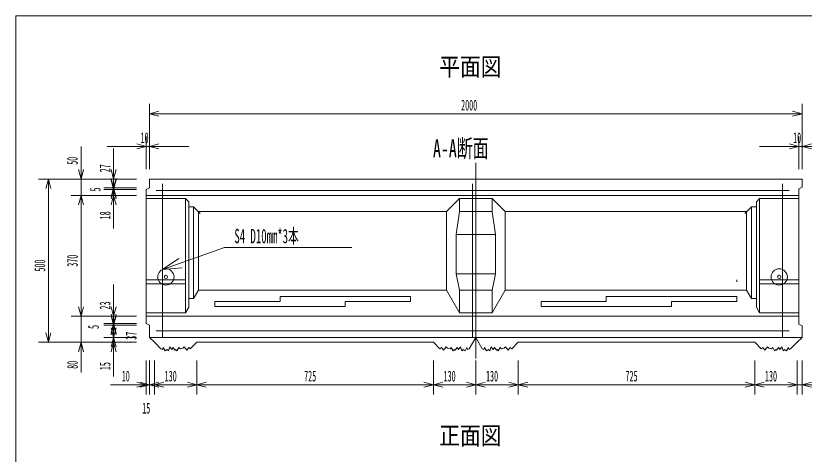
# Model space of a CAD drawing. Units: millimetres, scale not verified. Extents: x 842 to 4798, y 625 to 3475.
# Drawn here: x 842 to 3259, y 2132 to 3475 of the extents above; entities that cross this region are included whole.
import ezdxf
from ezdxf.enums import TextEntityAlignment as Align

# ---------------------------------------------------------------- set-up
doc = ezdxf.new("R2010")
doc.units = ezdxf.units.MM
doc.header["$LTSCALE"] = 20
doc.linetypes.add('USER1', pattern=[8, 6, -2])
doc.linetypes.add('USER2', pattern=[50.5, 30, -9, 2.5, -9])
for name, color, linetype, lineweight in [('1', 7, 'Continuous', 18), ('10', 3, 'Continuous', 18), ('17', 7, 'Continuous', 18)]:
    doc.layers.add(name, color=color, linetype=linetype, lineweight=lineweight)
doc.styles.add('ＭＳ ゴシック', font='')
doc.styles.get('ＭＳ ゴシック').set_extended_font_data('MS Gothic')

msp = doc.modelspace()

# ---------------------------------------------------------------- linework, layer by layer
at = {"layer": '1'}
for p, q in [((842.5, 625), (842.5, 3475)), ((842.5, 3475), (4797.5, 3475)), ((1252.5, 3205), (1252.5, 3005)), ((3252.5, 3205), (3252.5, 3005)), ((1252.5, 3175), (1281.48, 3182.76)), ((1252.5, 3175), (3252.5, 3175)), ((1252.5, 3175), (1281.48, 3167.24)), ((3252.5, 3175), (3223.52, 3182.76)), ((3252.5, 3175), (3223.52, 3167.24)), ((1242.5, 3105), (1242.5, 3005)), ((1252.5, 3105), (1252.5, 3005)), ((3242.5, 3105), (3242.5, 3005)), ((3252.5, 3105), (3252.5, 3005)), ((1042.5, 3074.78), (1042.5, 2805)), ((1122.5, 3075), (1372.5, 3075)), ((1242.5, 3075), (1213.52, 3082.76)), ((1242.5, 3075), (1213.52, 3067.24)), ((1252.5, 3075), (1281.48, 3082.76)), ((1252.5, 3075), (1281.48, 3067.24)), ((3122.5, 3075), (3372.5, 3075)), ((3242.5, 3075), (3213.52, 3082.76)), ((3242.5, 3075), (3213.52, 3067.24)), ((3252.5, 3075), (3281.48, 3082.76)), ((3252.5, 3075), (3281.48, 3067.24)), ((1142.5, 3068), (1142.5, 2823)), ((1142.5, 3063), (1142.5, 2840.12)), ((1142.5, 3051.71), (1142.5, 2828)), ((1042.5, 2975), (1034.74, 3003.98)), ((1042.5, 2975), (1050.26, 3003.98)), ((1142.5, 2975), (1134.74, 3003.98)), ((1142.5, 2975), (1150.26, 3003.98)), ((912.5, 2975), (1212.5, 2975)), ((942.5, 2975), (934.74, 2946.02)), ((942.5, 2975), (942.5, 2475)), ((942.5, 2975), (950.26, 2946.02)), ((1012.5, 2975), (1212.5, 2975)), ((1112.5, 2975), (1212.5, 2975)), ((1142.5, 2948), (1134.74, 2976.98)), ((1142.5, 2948), (1150.26, 2976.98)), ((1252.5, 2975), (1252.5, 2948)), ((1252.5, 2975), (3252.5, 2975)), ((3252.5, 2975), (3252.5, 2950)), ((1142.5, 2943), (1134.74, 2971.98)), ((1142.5, 2943), (1150.26, 2971.98)), ((3252.5, 2950), (3242.5, 2945)), ((1012.5, 2925), (1212.5, 2925)), ((1012.5, 2925), (1212.5, 2925)), ((1042.5, 2925), (1034.74, 2896.02)), ((1042.5, 2925), (1034.74, 2896.02)), ((1042.5, 2925), (1050.26, 2896.02)), ((1042.5, 2555), (1042.5, 2925)), ((1042.5, 2925), (1050.26, 2896.02)), ((1112.5, 2948), (1212.5, 2948)), ((1112.5, 2948), (1212.5, 2948)), ((1112.5, 2943), (1212.5, 2943)), ((1112.5, 2943), (1212.5, 2943)), ((1112.5, 2925), (1212.5, 2925)), ((1142.5, 2948), (1134.74, 2919.02)), ((1142.5, 2943), (1134.74, 2914.02)), ((1142.5, 2925), (1134.74, 2896.02)), ((1142.5, 2948), (1150.26, 2919.02)), ((1142.5, 2943), (1150.26, 2914.02)), ((1142.5, 2925), (1150.26, 2896.02)), ((1252.5, 2948), (1242.5, 2943)), ((1242.5, 2943), (1242.5, 2925)), ((1242.5, 2925), (1242.5, 2555)), ((3242.5, 2925), (1242.5, 2925)), ((3242.5, 2945), (3242.5, 2925)), ((3242.5, 2925), (3242.5, 2555)), ((1362.5, 2915), (1242.5, 2915)), ((1362.5, 2565), (1362.5, 2915)), ((1362.5, 2915), (1372.5, 2905)), ((1372.5, 2905), (1372.5, 2582.5)), ((2202.5, 2915), (2162.5, 2875)), ((2202.5, 2915), (2302.5, 2915)), ((2202.5, 2915), (2202.5, 2875)), ((2302.5, 2915), (2302.5, 2875)), ((2302.5, 2915), (2342.5, 2875)), ((3122.5, 2915), (3112.5, 2905)), ((3112.5, 2905), (3112.5, 2582.5)), ((3122.5, 2915), (3242.5, 2915)), ((3122.5, 2915), (3122.5, 2565)), ((3122.5, 2565), (3122.5, 2915)), ((1387.5, 2890), (1372.5, 2890)), ((1387.5, 2608.75), (1387.5, 2890)), ((1387.5, 2890), (1408.17, 2869.33)), ((3097.5, 2890), (3076.83, 2869.33)), ((3097.5, 2608.75), (3097.5, 2890)), ((3097.5, 2890), (3112.5, 2890)), ((1402.5, 2875), (2162.5, 2875)), ((1402.5, 2875), (1402.5, 2635)), ((2162.5, 2875), (2162.5, 2635)), ((2202.5, 2875), (2192.5, 2805)), ((2202.5, 2875), (2302.5, 2875)), ((2312.5, 2805), (2302.5, 2875)), ((2342.5, 2635), (2342.5, 2875)), ((2342.5, 2875), (3082.5, 2875)), ((3082.5, 2875), (3082.5, 2635)), ((2192.5, 2805), (2312.5, 2805)), ((2192.5, 2805), (2192.5, 2685)), ((2312.5, 2685), (2312.5, 2805)), ((2192.5, 2685), (2202.5, 2635)), ((2192.5, 2685), (2312.5, 2685)), ((2302.5, 2635), (2312.5, 2685)), ((1042.5, 2675), (1042.5, 2382.37)), ((3052.5, 2666.5), (3052.5, 2660)), ((3052.5, 2666.5), (3052.5, 2660)), ((1142.5, 2652), (1142.5, 2407)), ((1142.5, 2647), (1142.5, 2370)), ((1402.5, 2635), (1387.5, 2608.75)), ((2162.5, 2635), (1402.5, 2635)), ((2162.5, 2635), (2202.5, 2565)), ((2302.5, 2635), (2202.5, 2635)), ((2202.5, 2635), (2202.5, 2565)), ((2302.5, 2565), (2302.5, 2635)), ((2302.5, 2565), (2342.5, 2635)), ((3082.5, 2635), (2342.5, 2635)), ((3082.5, 2635), (3097.5, 2608.75)), ((1142.5, 2631.38), (1142.5, 2412)), ((1142.5, 2610), (1142.5, 2378.25)), ((2052.5, 2615), (1652.5, 2615)), ((1652.5, 2615), (1652.5, 2600)), ((2052.5, 2600), (2052.5, 2615)), ((3052.5, 2615), (2652.5, 2615)), ((2652.5, 2615), (2652.5, 2600)), ((3052.5, 2600), (3052.5, 2615)), ((1387.5, 2608.75), (1372.5, 2608.75)), ((1452.5, 2600), (1452.5, 2585)), ((1652.5, 2600), (1452.5, 2600)), ((1852.5, 2585), (1852.5, 2600)), ((1852.5, 2600), (2052.5, 2600)), ((2452.5, 2600), (2452.5, 2585)), ((2652.5, 2600), (2452.5, 2600)), ((2852.5, 2585), (2852.5, 2600)), ((2852.5, 2600), (3052.5, 2600)), ((3097.5, 2608.75), (3112.5, 2608.75)), ((1042.5, 2555), (1034.74, 2583.98)), ((1042.5, 2555), (1034.74, 2583.98)), ((1042.5, 2555), (1050.26, 2583.98)), ((1042.5, 2555), (1050.26, 2583.98)), ((1142.5, 2555), (1134.74, 2583.98)), ((1142.5, 2555), (1150.26, 2583.98)), ((1242.5, 2565), (1362.5, 2565)), ((1372.5, 2582.5), (1362.5, 2565)), ((1452.5, 2585), (1852.5, 2585)), ((2302.5, 2565), (2202.5, 2565)), ((2452.5, 2585), (2852.5, 2585)), ((3112.5, 2582.5), (3122.5, 2565)), ((3122.5, 2565), (3242.5, 2565)), ((1012.5, 2555), (1212.5, 2555)), ((1012.5, 2555), (1212.5, 2555)), ((1112.5, 2555), (1212.5, 2555)), ((1142.5, 2532), (1134.74, 2560.98)), ((1142.5, 2527), (1134.74, 2555.98)), ((1142.5, 2532), (1150.26, 2560.98)), ((1142.5, 2527), (1150.26, 2555.98)), ((1242.5, 2555), (1242.5, 2532)), ((3242.5, 2555), (1242.5, 2555)), ((3242.5, 2555), (3242.5, 2530)), ((1112.5, 2532), (1212.5, 2532)), ((1112.5, 2532), (1212.5, 2532)), ((1112.5, 2527), (1212.5, 2527)), ((1112.5, 2527), (1212.5, 2527)), ((1142.5, 2532), (1134.74, 2503.02)), ((1142.5, 2527), (1134.74, 2498.02)), ((1142.5, 2490), (1134.74, 2518.98)), ((1142.5, 2532), (1150.26, 2503.02)), ((1142.5, 2527), (1150.26, 2498.02)), ((1142.5, 2490), (1150.26, 2518.98)), ((1242.5, 2532), (1252.5, 2527)), ((1252.5, 2527), (1252.5, 2490)), ((3242.5, 2530), (3252.5, 2525)), ((3252.5, 2525), (3252.5, 2490)), ((942.5, 2475), (934.74, 2503.98)), ((942.5, 2475), (950.26, 2503.98)), ((1112.5, 2490), (1212.5, 2490)), ((1112.5, 2490), (1212.5, 2490)), ((1142.5, 2490), (1134.74, 2461.02)), ((1142.5, 2490), (1150.26, 2461.02)), ((1252.5, 2490), (3252.5, 2490)), ((1252.5, 2490), (1267.5, 2475)), ((2232.5, 2455), (2252.5, 2490)), ((2272.5, 2455), (2252.5, 2490)), ((3252.5, 2490), (3237.5, 2475)), ((912.5, 2475), (1212.5, 2475)), ((1012.5, 2475), (1212.5, 2475)), ((1042.5, 2475), (1034.74, 2446.02)), ((1042.5, 2475), (1050.26, 2446.02)), ((1112.5, 2475), (1212.5, 2475)), ((1142.5, 2475), (1134.74, 2446.02)), ((1142.5, 2475), (1150.26, 2446.02)), ((1267.5, 2475), (1287.5, 2455)), ((1397.5, 2475), (1377.5, 2455)), ((1397.5, 2475), (2122.5, 2475)), ((2122.5, 2475), (2142.5, 2455)), ((2382.5, 2475), (2362.5, 2455)), ((2382.5, 2475), (3107.5, 2475)), ((3107.5, 2475), (3127.5, 2455)), ((3237.5, 2475), (3217.5, 2455)), ((1292.5, 2453), (1287.5, 2455)), ((1294.5, 2459), (1292.5, 2453)), ((1300.5, 2449), (1294.5, 2459)), ((1306.5, 2453), (1300.5, 2449)), ((1310.5, 2449), (1306.5, 2453)), ((1314.5, 2461), (1310.5, 2449)), ((1320.5, 2453), (1314.5, 2461)), ((1324.5, 2459), (1320.5, 2453)), ((1330.5, 2451), (1324.5, 2459)), ((1332.5, 2453), (1330.5, 2451)), ((1336.5, 2449), (1332.5, 2453)), ((1342.5, 2459), (1336.5, 2449)), ((1346.5, 2455), (1342.5, 2459)), ((1354.5, 2457), (1346.5, 2455)), ((1358.5, 2461), (1354.5, 2457)), ((1366.5, 2451), (1358.5, 2461)), ((1372.5, 2459), (1366.5, 2451)), ((1377.5, 2455), (1372.5, 2459)), ((2142.5, 2455), (2147.5, 2459)), ((2147.5, 2459), (2153.5, 2451)), ((2153.5, 2451), (2161.5, 2461)), ((2161.5, 2461), (2165.5, 2457)), ((2165.5, 2457), (2173.5, 2455)), ((2173.5, 2455), (2177.5, 2459)), ((2177.5, 2459), (2183.5, 2449)), ((2183.5, 2449), (2187.5, 2453)), ((2187.5, 2453), (2189.5, 2451)), ((2189.5, 2451), (2195.5, 2459)), ((2195.5, 2459), (2199.5, 2453)), ((2199.5, 2453), (2205.5, 2461)), ((2205.5, 2461), (2209.5, 2449)), ((2209.5, 2449), (2213.5, 2453)), ((2213.5, 2453), (2219.5, 2449)), ((2219.5, 2449), (2225.5, 2459)), ((2225.5, 2459), (2227.5, 2453)), ((2227.5, 2453), (2232.5, 2455)), ((2277.5, 2453), (2272.5, 2455)), ((2279.5, 2459), (2277.5, 2453)), ((2285.5, 2449), (2279.5, 2459)), ((2291.5, 2453), (2285.5, 2449)), ((2295.5, 2449), (2291.5, 2453)), ((2299.5, 2461), (2295.5, 2449)), ((2305.5, 2453), (2299.5, 2461)), ((2309.5, 2459), (2305.5, 2453)), ((2315.5, 2451), (2309.5, 2459)), ((2317.5, 2453), (2315.5, 2451)), ((2321.5, 2449), (2317.5, 2453)), ((2327.5, 2459), (2321.5, 2449)), ((2331.5, 2455), (2327.5, 2459)), ((2339.5, 2457), (2331.5, 2455)), ((2343.5, 2461), (2339.5, 2457)), ((2351.5, 2451), (2343.5, 2461)), ((2357.5, 2459), (2351.5, 2451)), ((2362.5, 2455), (2357.5, 2459)), ((3127.5, 2455), (3132.5, 2459)), ((3132.5, 2459), (3138.5, 2451)), ((3138.5, 2451), (3146.5, 2461)), ((3146.5, 2461), (3150.5, 2457)), ((3150.5, 2457), (3158.5, 2455)), ((3158.5, 2455), (3162.5, 2459)), ((3162.5, 2459), (3168.5, 2449)), ((3168.5, 2449), (3172.5, 2453)), ((3172.5, 2453), (3174.5, 2451)), ((3174.5, 2451), (3180.5, 2459)), ((3180.5, 2459), (3184.5, 2453)), ((3184.5, 2453), (3190.5, 2461)), ((3190.5, 2461), (3194.5, 2449)), ((3194.5, 2449), (3198.5, 2453)), ((3198.5, 2453), (3204.5, 2449)), ((3204.5, 2449), (3210.5, 2459)), ((3210.5, 2459), (3212.5, 2453)), ((3212.5, 2453), (3217.5, 2455)), ((1242.5, 2315), (1242.5, 2419)), ((1252.5, 2315), (1252.5, 2419)), ((1252.5, 2315), (1252.5, 2419)), ((1267.5, 2315), (1267.5, 2419)), ((1267.5, 2315), (1267.5, 2419)), ((1397.5, 2315), (1397.5, 2419)), ((1397.5, 2315), (1397.5, 2419)), ((2122.5, 2315), (2122.5, 2419)), ((2122.5, 2315), (2122.5, 2419)), ((2252.5, 2315), (2252.5, 2419)), ((2252.5, 2315), (2252.5, 2419)), ((2382.5, 2315), (2382.5, 2419)), ((2382.5, 2315), (2382.5, 2419)), ((3107.5, 2315), (3107.5, 2419)), ((3107.5, 2315), (3107.5, 2419)), ((3237.5, 2315), (3237.5, 2419)), ((3237.5, 2315), (3237.5, 2419)), ((3252.5, 2315), (3252.5, 2419)), ((1132.5, 2345), (1387.5, 2345)), ((1372.5, 2345), (1156.08, 2345)), ((1242.5, 2345), (1213.52, 2352.76)), ((1242.5, 2345), (1213.52, 2337.24)), ((1252.5, 2345), (1223.52, 2352.76)), ((1252.5, 2345), (1223.52, 2337.24)), ((1252.5, 2345), (1281.48, 2352.76)), ((1252.5, 2345), (1281.48, 2337.24)), ((1267.5, 2345), (1296.48, 2352.76)), ((1267.5, 2345), (1296.48, 2352.76)), ((1267.5, 2345), (1296.48, 2337.24)), ((1267.5, 2345), (1397.5, 2345)), ((1267.5, 2345), (1296.48, 2337.24)), ((1397.5, 2345), (1368.52, 2352.76)), ((1397.5, 2345), (1368.52, 2337.24)), ((1397.5, 2345), (1426.48, 2352.76)), ((1397.5, 2345), (2122.5, 2345)), ((1397.5, 2345), (1426.48, 2337.24)), ((2122.5, 2345), (2093.52, 2352.76)), ((2122.5, 2345), (2093.52, 2337.24)), ((2122.5, 2345), (2151.48, 2352.76)), ((2122.5, 2345), (2252.5, 2345)), ((2122.5, 2345), (2151.48, 2337.24)), ((2252.5, 2345), (2223.52, 2352.76)), ((2252.5, 2345), (2223.52, 2337.24)), ((2252.5, 2345), (2281.48, 2352.76)), ((2252.5, 2345), (2382.5, 2345)), ((2252.5, 2345), (2281.48, 2337.24)), ((2382.5, 2345), (2353.52, 2352.76)), ((2382.5, 2345), (2353.52, 2337.24)), ((2382.5, 2345), (2411.48, 2352.76)), ((2382.5, 2345), (3107.5, 2345)), ((2382.5, 2345), (2411.48, 2337.24)), ((3107.5, 2345), (3078.52, 2352.76)), ((3107.5, 2345), (3078.52, 2337.24)), ((3107.5, 2345), (3136.48, 2352.76)), ((3107.5, 2345), (3237.5, 2345)), ((3107.5, 2345), (3136.48, 2337.24)), ((3117.5, 2345), (3336.25, 2345)), ((3237.5, 2345), (3208.52, 2352.76)), ((3237.5, 2345), (3208.52, 2352.76)), ((3237.5, 2345), (3208.52, 2337.24)), ((3237.5, 2345), (3208.52, 2337.24)), ((3252.5, 2345), (3281.48, 2352.76)), ((3252.5, 2345), (3281.48, 2337.24))]:
    msp.add_line(p, q, dxfattribs=at)
at = {"layer": '1', "linetype": 'USER2'}
msp.add_line((2252.5, 3025), (2252.5, 2425), dxfattribs=at)
at = {"layer": '1', "linetype": 'USER1'}
for p, q in [((1242.5, 2666.5), (1362.5, 2666.5)), ((3122.5, 2666.5), (3242.5, 2666.5)), ((1242.5, 2653.5), (1362.5, 2653.5)), ((3122.5, 2653.5), (3242.5, 2653.5))]:
    msp.add_line(p, q, dxfattribs=at)
at = {"layer": '1'}
for centre, radius in [((1302.5, 2675), 25), ((3182.5, 2675), 25), ((1302.5, 2675), 5), ((3182.5, 2675), 5)]:
    msp.add_circle(centre, radius, dxfattribs=at)
at = {"layer": '10'}
for p, q in [((1292.5, 2960), (1292.5, 2490)), ((2242.5, 2490), (2242.5, 2960)), ((3192.5, 2490), (3192.5, 2960)), ((1292.5, 2697.91), (1482.5, 2765)), ((1482.5, 2765), (1872.5, 2765)), ((1292.5, 2697.91), (1341.98, 2731.85)), ((1292.5, 2697.91), (1352.32, 2702.57))]:
    msp.add_line(p, q, dxfattribs=at)
at = {"layer": '17'}
for p, q in [((1272.5, 2940), (3212.5, 2940)), ((3212.5, 2510), (1272.5, 2510))]:
    msp.add_line(p, q, dxfattribs=at)

# ---------------------------------------------------------------- texts
at = {"layer": '1', "style": 'ＭＳ ゴシック'}
for s, height, width, p in [('平面図', 54.99, 0.85, (2140, 3275)), ('2000', 32.99, 0.5, (2207.5, 3175)), ('10', 32.99, 0.5, (1225, 3075)), ('10', 32.99, 0.5, (3225, 3075)), ('A-A断面', 54.99, 0.65, (2121.25, 3025)), ('10', 32.99, 0.5, (1167.33, 2345)), ('130', 32.99, 0.5, (1298.75, 2345)), ('725', 32.99, 0.5, (1726.25, 2345)), ('130', 32.99, 0.5, (2153.75, 2345)), ('130', 32.99, 0.5, (2283.75, 2345)), ('725', 32.99, 0.5, (2711.25, 2345)), ('130', 32.99, 0.5, (3138.75, 2345)), ('15', 32.99, 0.5, (1230, 2246.64)), ('正面図', 54.99, 0.85, (2140, 2145))]:
    msp.add_text(s, height=height, dxfattribs=dict(at, width=width)).set_placement(p, align=Align.BOTTOM_LEFT)
at = {"layer": '1', "style": 'ＭＳ ゴシック', "width": 0.5}
for s, p in [('50', (1042.5, 3018.53)), ('27', (1142.5, 2995.46)), ('5', (1112.5, 2936.75)), ('18', (1142.5, 2851.37)), ('370', (1042.5, 2706.25)), ('500', (942.5, 2691.25)), ('23', (1142.5, 2575.13)), ('5', (1107, 2515.75)), ('37', (1222.5, 2482.5)), ('80', (1042.5, 2393.62)), ('15', (1142.5, 2389.5))]:
    msp.add_text(s, height=32.99, rotation=90, dxfattribs=at).set_placement(p, align=Align.BOTTOM_LEFT)
at = {"layer": '10', "color": 7, "style": 'ＭＳ ゴシック', "width": 0.55}
msp.add_text('S4 D10mm*3本', height=43.99, dxfattribs=at).set_placement((1512.5, 2765), align=Align.BOTTOM_LEFT)

doc.saveas('drawing.dxf')
